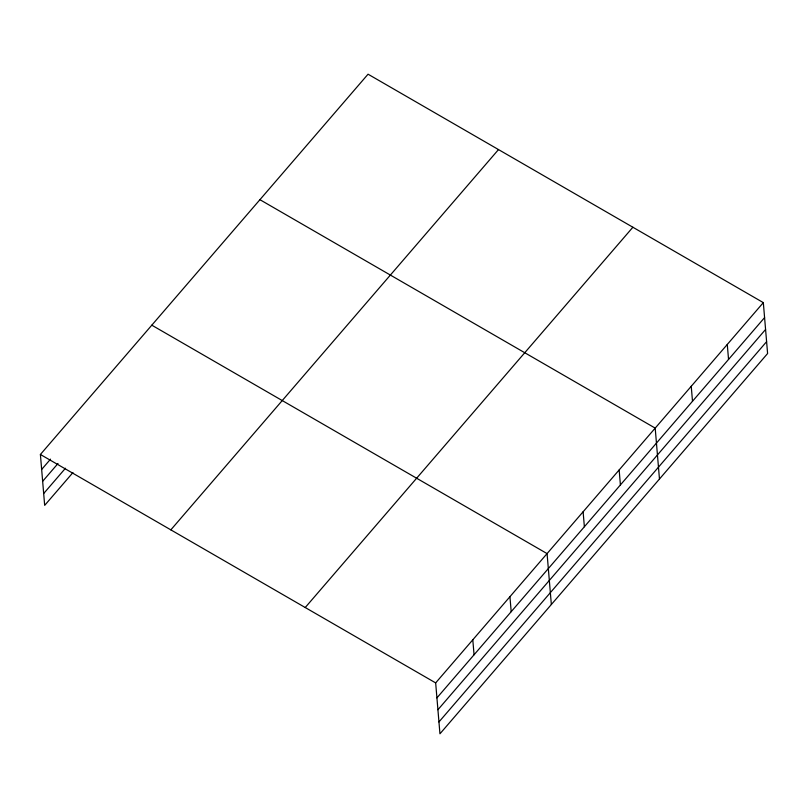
<?xml version="1.0" encoding="UTF-8"?>
<svg xmlns="http://www.w3.org/2000/svg" width="808" height="808" viewBox="0 0 808 808"><rect width="100%" height="100%" fill="white"/><g stroke="black" fill="none" stroke-linecap="round" stroke-linejoin="round"><path stroke-width="1.21" d="M72.932 472.589L44.672 505.374L40.4 454.48L368.054 74.195L763.328 302.626L767.6 353.52L439.946 733.805L435.663 682.901L763.328 302.626M41.663 469.448L50.54 459.146M42.652 481.305L57.994 463.509M43.682 493.526L65.478 468.226M170.841 529.856L498.496 149.581M305.232 607.525L632.886 227.24M436.926 697.88L764.58 317.605M437.926 709.737L765.58 329.452M438.946 721.948L766.6 341.673M259.934 199.687L655.197 428.119L659.469 479.013M151.803 325.18L547.077 553.611L551.349 604.505M40.4 454.48L435.663 682.901M727.281 344.45L728.543 359.429M691.244 386.285L692.496 401.263M619.16 469.943L620.413 484.921M583.113 511.777L584.376 526.755M509.939 596.708L511.191 611.686M472.801 639.805L474.064 654.783"/></g></svg>
